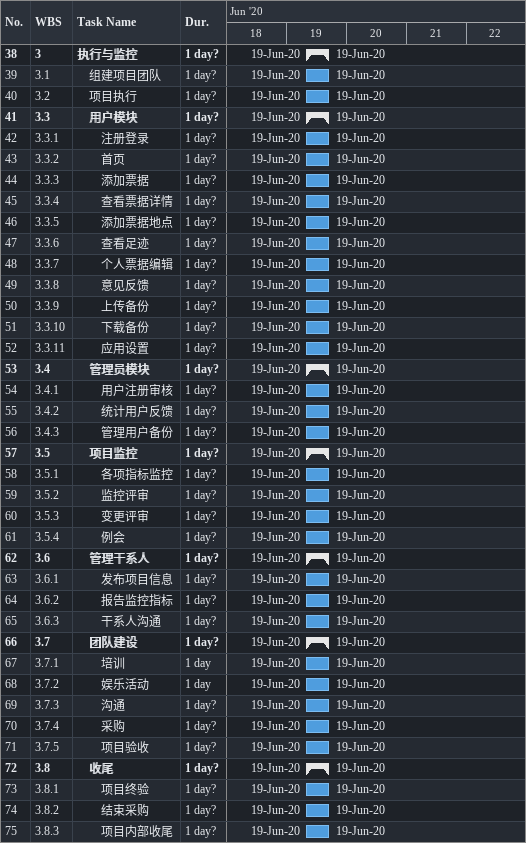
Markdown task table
| ID | WBS | Task | Duration | Start | Finish |
|---|---|---|---|---|---|
| 38 | 3 | **执行与监控** | 1d? | 2020-06-19 | 2020-06-19 |
| 39 | 3.1 | 组建项目团队 | 1d? | 2020-06-19 | 2020-06-19 |
| 40 | 3.2 | 项目执行 | 1d? | 2020-06-19 | 2020-06-19 |
| 41 | 3.3 | **用户模块** | 1d? | 2020-06-19 | 2020-06-19 |
| 42 | 3.3.1 | 注册登录 | 1d? | 2020-06-19 | 2020-06-19 |
| 43 | 3.3.2 | 首页 | 1d? | 2020-06-19 | 2020-06-19 |
| 44 | 3.3.3 | 添加票据 | 1d? | 2020-06-19 | 2020-06-19 |
| 45 | 3.3.4 | 查看票据详情 | 1d? | 2020-06-19 | 2020-06-19 |
| 46 | 3.3.5 | 添加票据地点 | 1d? | 2020-06-19 | 2020-06-19 |
| 47 | 3.3.6 | 查看足迹 | 1d? | 2020-06-19 | 2020-06-19 |
| 48 | 3.3.7 | 个人票据编辑 | 1d? | 2020-06-19 | 2020-06-19 |
| 49 | 3.3.8 | 意见反馈 | 1d? | 2020-06-19 | 2020-06-19 |
| 50 | 3.3.9 | 上传备份 | 1d? | 2020-06-19 | 2020-06-19 |
| 51 | 3.3.10 | 下载备份 | 1d? | 2020-06-19 | 2020-06-19 |
| 52 | 3.3.11 | 应用设置 | 1d? | 2020-06-19 | 2020-06-19 |
| 53 | 3.4 | **管理员模块** | 1d? | 2020-06-19 | 2020-06-19 |
| 54 | 3.4.1 | 用户注册审核 | 1d? | 2020-06-19 | 2020-06-19 |
| 55 | 3.4.2 | 统计用户反馈 | 1d? | 2020-06-19 | 2020-06-19 |
| 56 | 3.4.3 | 管理用户备份 | 1d? | 2020-06-19 | 2020-06-19 |
| 57 | 3.5 | **项目监控** | 1d? | 2020-06-19 | 2020-06-19 |
| 58 | 3.5.1 | 各项指标监控 | 1d? | 2020-06-19 | 2020-06-19 |
| 59 | 3.5.2 | 监控评审 | 1d? | 2020-06-19 | 2020-06-19 |
| 60 | 3.5.3 | 变更评审 | 1d? | 2020-06-19 | 2020-06-19 |
| 61 | 3.5.4 | 例会 | 1d? | 2020-06-19 | 2020-06-19 |
| 62 | 3.6 | **管理干系人** | 1d? | 2020-06-19 | 2020-06-19 |
| 63 | 3.6.1 | 发布项目信息 | 1d? | 2020-06-19 | 2020-06-19 |
| 64 | 3.6.2 | 报告监控指标 | 1d? | 2020-06-19 | 2020-06-19 |
| 65 | 3.6.3 | 干系人沟通 | 1d? | 2020-06-19 | 2020-06-19 |
| 66 | 3.7 | **团队建设** | 1d? | 2020-06-19 | 2020-06-19 |
| 67 | 3.7.1 | 培训 | 1d | 2020-06-19 | 2020-06-19 |
| 68 | 3.7.2 | 娱乐活动 | 1d | 2020-06-19 | 2020-06-19 |
| 69 | 3.7.3 | 沟通 | 1d? | 2020-06-19 | 2020-06-19 |
| 70 | 3.7.4 | 采购 | 1d? | 2020-06-19 | 2020-06-19 |
| 71 | 3.7.5 | 项目验收 | 1d? | 2020-06-19 | 2020-06-19 |
| 72 | 3.8 | **收尾** | 1d? | 2020-06-19 | 2020-06-19 |
| 73 | 3.8.1 | 项目终验 | 1d? | 2020-06-19 | 2020-06-19 |
| 74 | 3.8.2 | 结束采购 | 1d? | 2020-06-19 | 2020-06-19 |
| 75 | 3.8.3 | 项目内部收尾 | 1d? | 2020-06-19 | 2020-06-19 |
